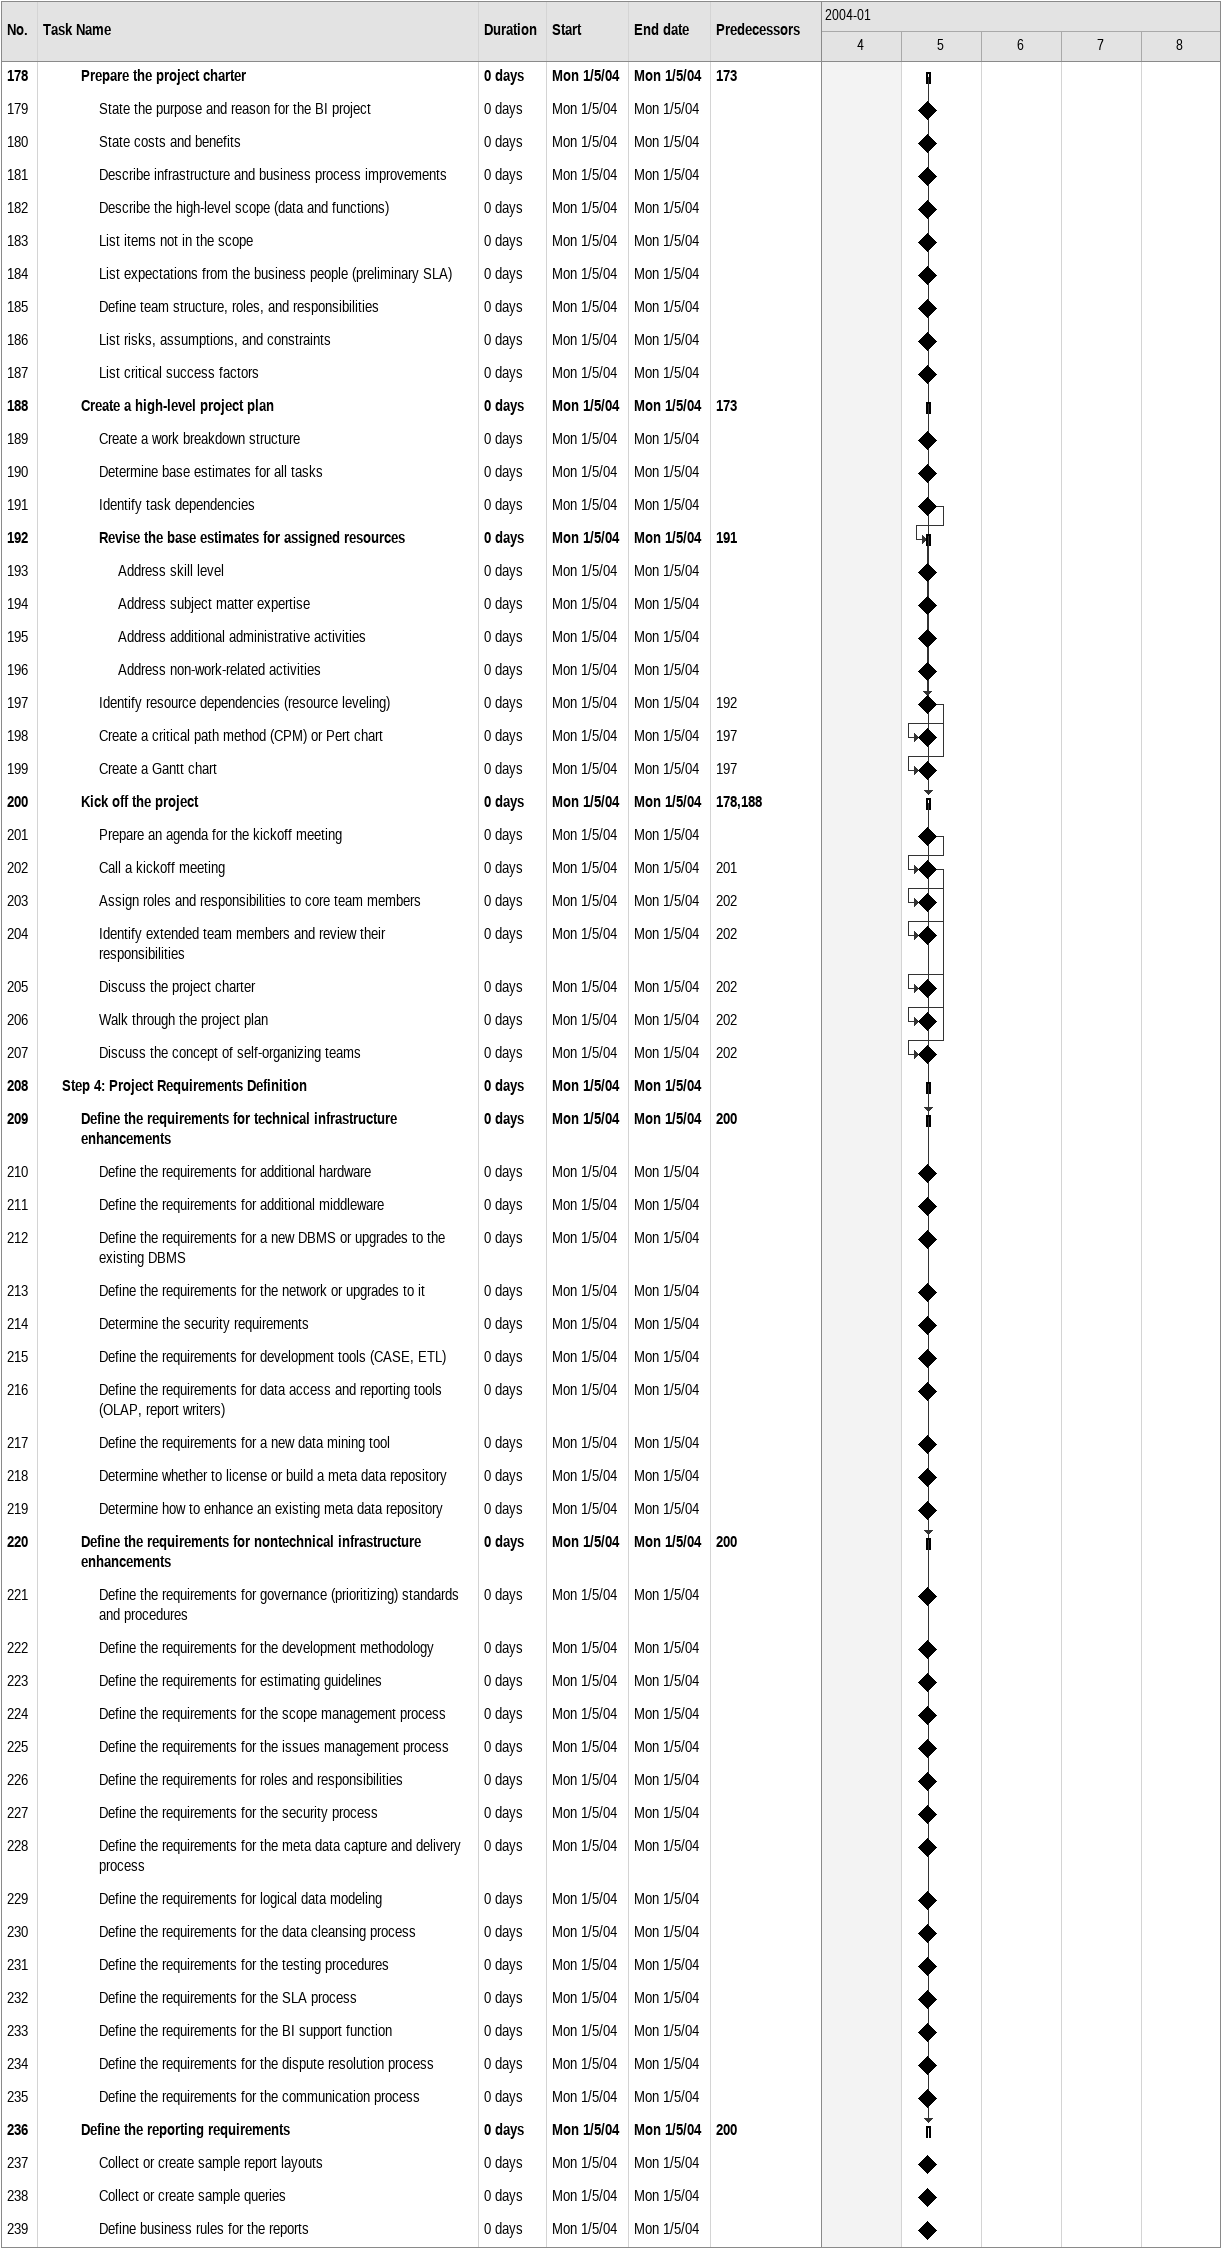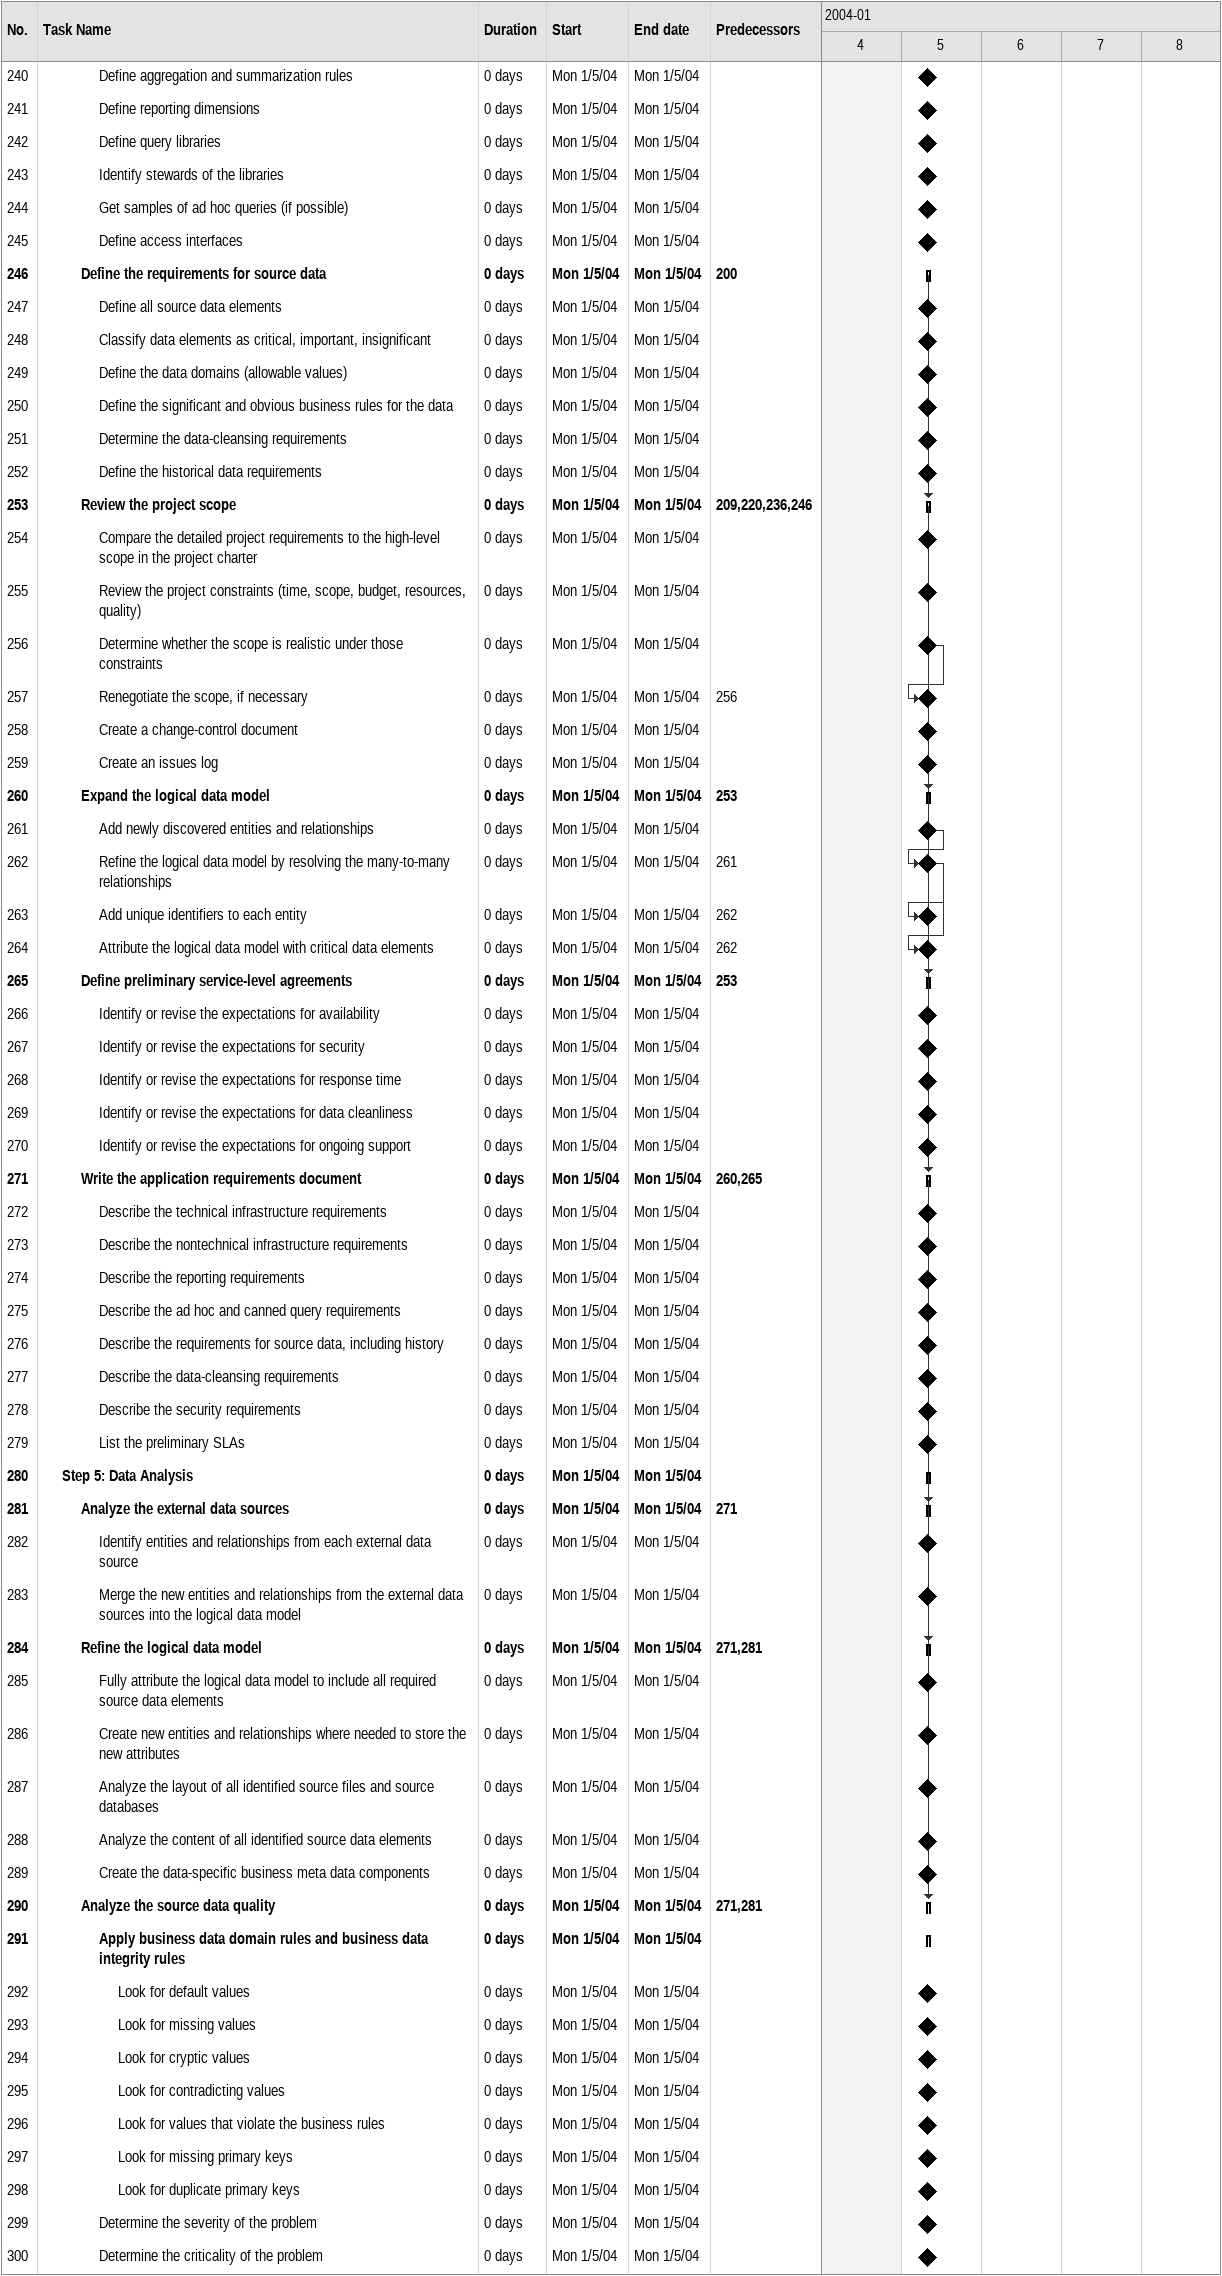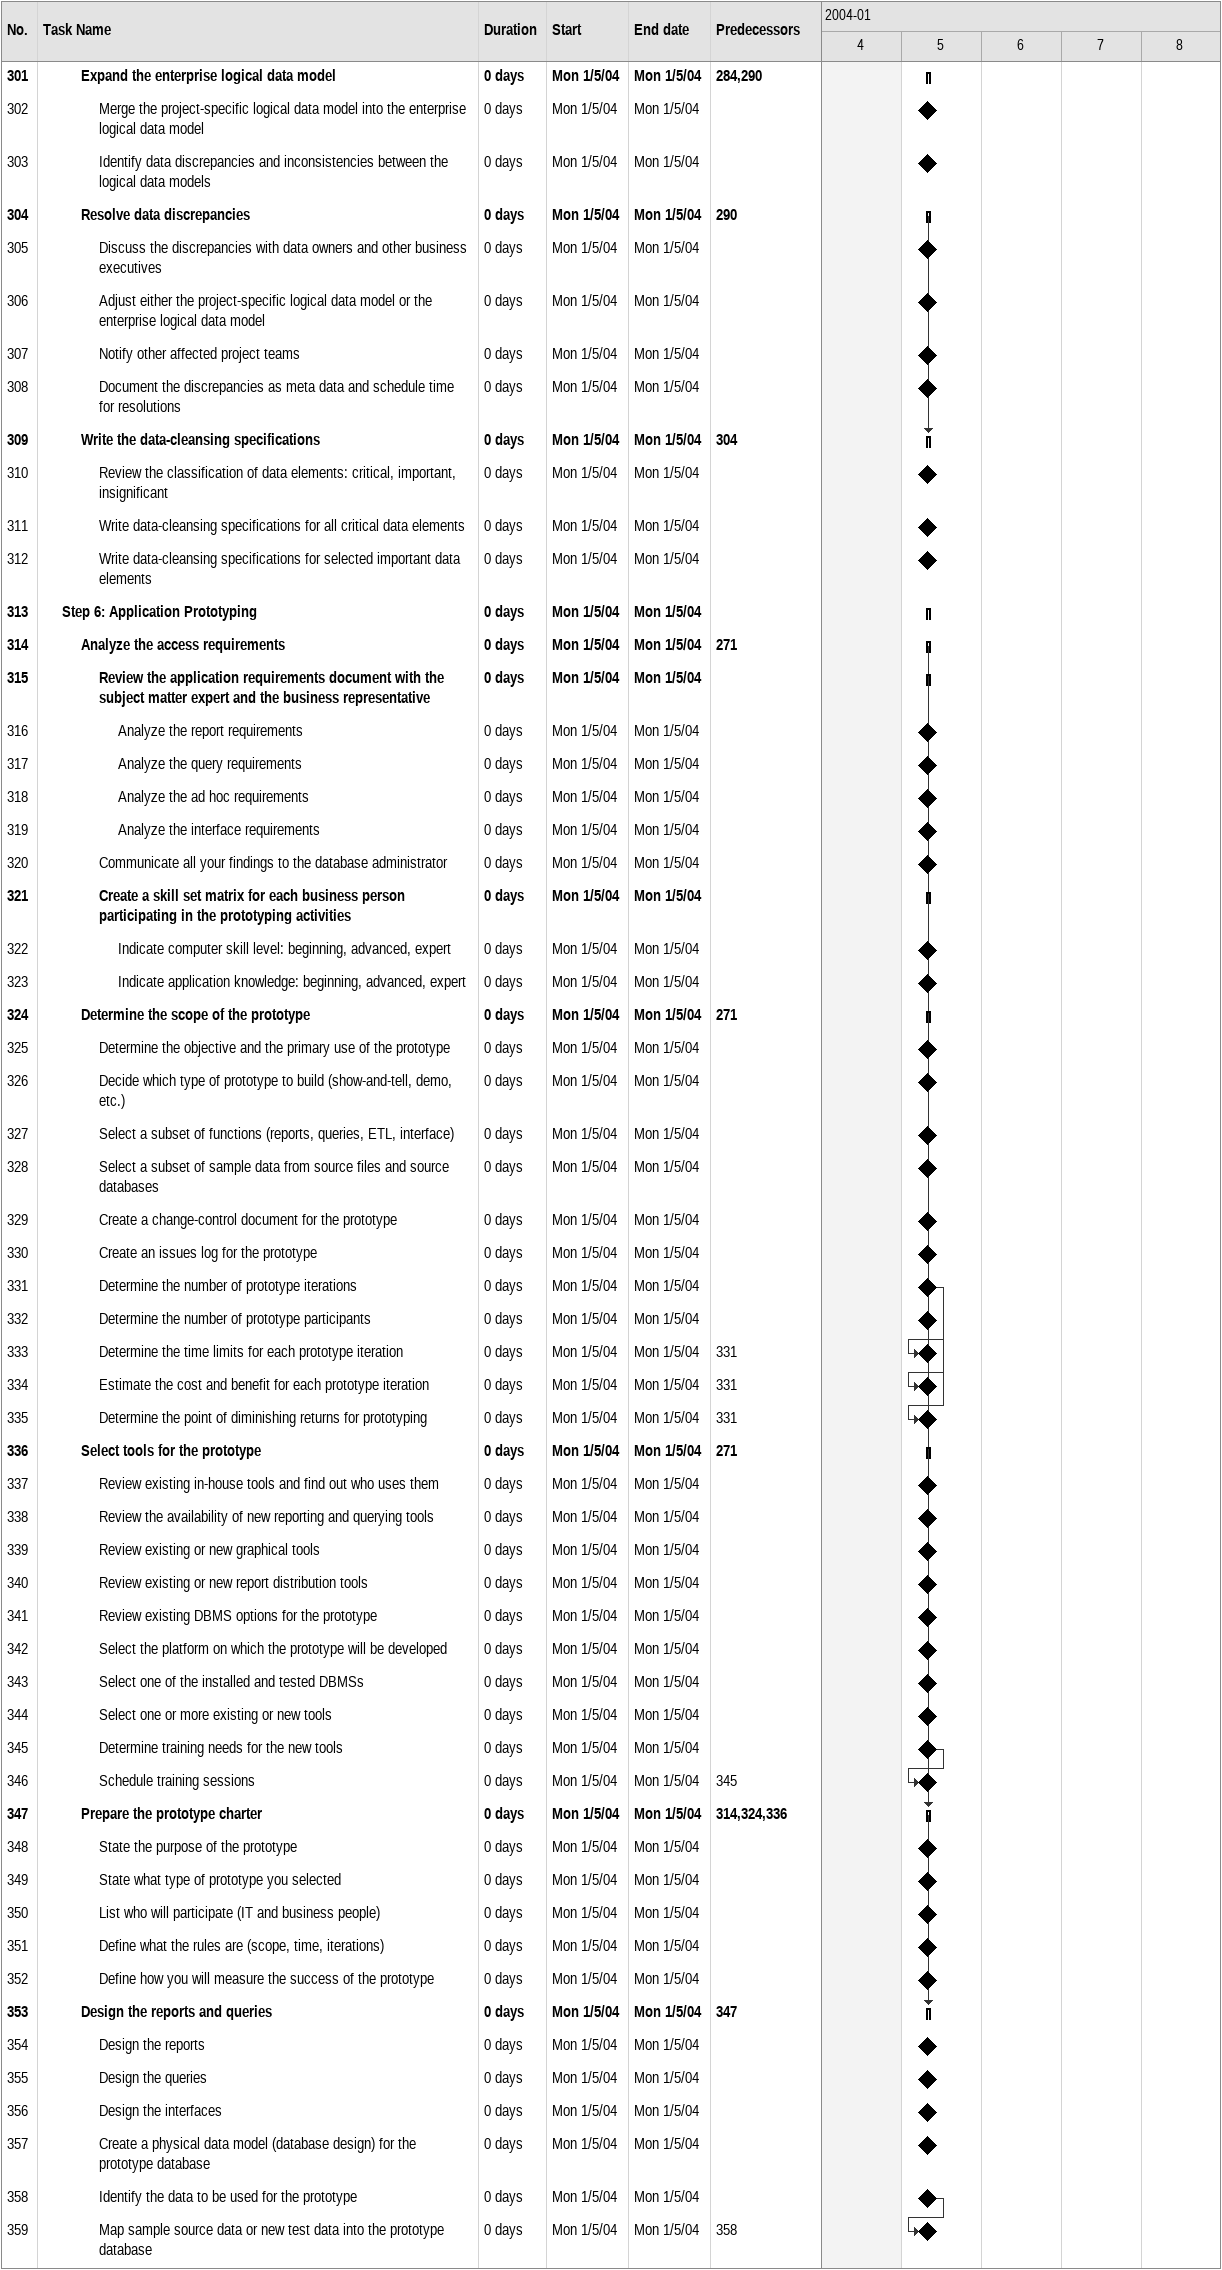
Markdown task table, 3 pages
| ID | Level | Task | Duration | Start | Finish | Predecessors |
|---|---|---|---|---|---|---|
| 178 | 3 | **Prepare the project charter** | 0d | 2004-01-05 | 2004-01-05 | 173 |
| 179 | 4 | State the purpose and reason for the BI project | 0d | 2004-01-05 | 2004-01-05 |  |
| 180 | 4 | State costs and benefits | 0d | 2004-01-05 | 2004-01-05 |  |
| 181 | 4 | Describe infrastructure and business process improvements | 0d | 2004-01-05 | 2004-01-05 |  |
| 182 | 4 | Describe the high-level scope (data and functions) | 0d | 2004-01-05 | 2004-01-05 |  |
| 183 | 4 | List items not in the scope | 0d | 2004-01-05 | 2004-01-05 |  |
| 184 | 4 | List expectations from the business people (preliminary SLA) | 0d | 2004-01-05 | 2004-01-05 |  |
| 185 | 4 | Define team structure, roles, and responsibilities | 0d | 2004-01-05 | 2004-01-05 |  |
| 186 | 4 | List risks, assumptions, and constraints | 0d | 2004-01-05 | 2004-01-05 |  |
| 187 | 4 | List critical success factors | 0d | 2004-01-05 | 2004-01-05 |  |
| 188 | 3 | **Create a high-level project plan** | 0d | 2004-01-05 | 2004-01-05 | 173 |
| 189 | 4 | Create a work breakdown structure | 0d | 2004-01-05 | 2004-01-05 |  |
| 190 | 4 | Determine base estimates for all tasks | 0d | 2004-01-05 | 2004-01-05 |  |
| 191 | 4 | Identify task dependencies | 0d | 2004-01-05 | 2004-01-05 |  |
| 192 | 4 | **Revise the base estimates for assigned resources** | 0d | 2004-01-05 | 2004-01-05 | 191 |
| 193 | 5 | Address skill level | 0d | 2004-01-05 | 2004-01-05 |  |
| 194 | 5 | Address subject matter expertise | 0d | 2004-01-05 | 2004-01-05 |  |
| 195 | 5 | Address additional administrative activities | 0d | 2004-01-05 | 2004-01-05 |  |
| 196 | 5 | Address non-work-related activities | 0d | 2004-01-05 | 2004-01-05 |  |
| 197 | 4 | Identify resource dependencies (resource leveling) | 0d | 2004-01-05 | 2004-01-05 | 192 |
| 198 | 4 | Create a critical path method (CPM) or Pert chart | 0d | 2004-01-05 | 2004-01-05 | 197 |
| 199 | 4 | Create a Gantt chart | 0d | 2004-01-05 | 2004-01-05 | 197 |
| 200 | 3 | **Kick off the project** | 0d | 2004-01-05 | 2004-01-05 | 178, 188 |
| 201 | 4 | Prepare an agenda for the kickoff meeting | 0d | 2004-01-05 | 2004-01-05 |  |
| 202 | 4 | Call a kickoff meeting | 0d | 2004-01-05 | 2004-01-05 | 201 |
| 203 | 4 | Assign roles and responsibilities to core team members | 0d | 2004-01-05 | 2004-01-05 | 202 |
| 204 | 4 | Identify extended team members and review their responsibilities | 0d | 2004-01-05 | 2004-01-05 | 202 |
| 205 | 4 | Discuss the project charter | 0d | 2004-01-05 | 2004-01-05 | 202 |
| 206 | 4 | Walk through the project plan | 0d | 2004-01-05 | 2004-01-05 | 202 |
| 207 | 4 | Discuss the concept of self-organizing teams | 0d | 2004-01-05 | 2004-01-05 | 202 |
| 208 | 2 | **Step 4: Project Requirements Definition** | 0d | 2004-01-05 | 2004-01-05 |  |
| 209 | 3 | **Define the requirements for technical infrastructure enhancements** | 0d | 2004-01-05 | 2004-01-05 | 200 |
| 210 | 4 | Define the requirements for additional hardware | 0d | 2004-01-05 | 2004-01-05 |  |
| 211 | 4 | Define the requirements for additional middleware | 0d | 2004-01-05 | 2004-01-05 |  |
| 212 | 4 | Define the requirements for a new DBMS or upgrades to the existing DBMS | 0d | 2004-01-05 | 2004-01-05 |  |
| 213 | 4 | Define the requirements for the network or upgrades to it | 0d | 2004-01-05 | 2004-01-05 |  |
| 214 | 4 | Determine the security requirements | 0d | 2004-01-05 | 2004-01-05 |  |
| 215 | 4 | Define the requirements for development tools (CASE, ETL) | 0d | 2004-01-05 | 2004-01-05 |  |
| 216 | 4 | Define the requirements for data access and reporting tools (OLAP, report writers) | 0d | 2004-01-05 | 2004-01-05 |  |
| 217 | 4 | Define the requirements for a new data mining tool | 0d | 2004-01-05 | 2004-01-05 |  |
| 218 | 4 | Determine whether to license or build a meta data repository | 0d | 2004-01-05 | 2004-01-05 |  |
| 219 | 4 | Determine how to enhance an existing meta data repository | 0d | 2004-01-05 | 2004-01-05 |  |
| 220 | 3 | **Define the requirements for nontechnical infrastructure enhancements** | 0d | 2004-01-05 | 2004-01-05 | 200 |
| 221 | 4 | Define the requirements for governance (prioritizing) standards and procedures | 0d | 2004-01-05 | 2004-01-05 |  |
| 222 | 4 | Define the requirements for the development methodology | 0d | 2004-01-05 | 2004-01-05 |  |
| 223 | 4 | Define the requirements for estimating guidelines | 0d | 2004-01-05 | 2004-01-05 |  |
| 224 | 4 | Define the requirements for the scope management process | 0d | 2004-01-05 | 2004-01-05 |  |
| 225 | 4 | Define the requirements for the issues management process | 0d | 2004-01-05 | 2004-01-05 |  |
| 226 | 4 | Define the requirements for roles and responsibilities | 0d | 2004-01-05 | 2004-01-05 |  |
| 227 | 4 | Define the requirements for the security process | 0d | 2004-01-05 | 2004-01-05 |  |
| 228 | 4 | Define the requirements for the meta data capture and delivery process | 0d | 2004-01-05 | 2004-01-05 |  |
| 229 | 4 | Define the requirements for logical data modeling | 0d | 2004-01-05 | 2004-01-05 |  |
| 230 | 4 | Define the requirements for the data cleansing process | 0d | 2004-01-05 | 2004-01-05 |  |
| 231 | 4 | Define the requirements for the testing procedures | 0d | 2004-01-05 | 2004-01-05 |  |
| 232 | 4 | Define the requirements for the SLA process | 0d | 2004-01-05 | 2004-01-05 |  |
| 233 | 4 | Define the requirements for the BI support function | 0d | 2004-01-05 | 2004-01-05 |  |
| 234 | 4 | Define the requirements for the dispute resolution process | 0d | 2004-01-05 | 2004-01-05 |  |
| 235 | 4 | Define the requirements for the communication process | 0d | 2004-01-05 | 2004-01-05 |  |
| 236 | 3 | **Define the reporting requirements** | 0d | 2004-01-05 | 2004-01-05 | 200 |
| 237 | 4 | Collect or create sample report layouts | 0d | 2004-01-05 | 2004-01-05 |  |
| 238 | 4 | Collect or create sample queries | 0d | 2004-01-05 | 2004-01-05 |  |
| 239 | 4 | Define business rules for the reports | 0d | 2004-01-05 | 2004-01-05 |  |
| 240 | 4 | Define aggregation and summarization rules | 0d | 2004-01-05 | 2004-01-05 |  |
| 241 | 4 | Define reporting dimensions | 0d | 2004-01-05 | 2004-01-05 |  |
| 242 | 4 | Define query libraries | 0d | 2004-01-05 | 2004-01-05 |  |
| 243 | 4 | Identify stewards of the libraries | 0d | 2004-01-05 | 2004-01-05 |  |
| 244 | 4 | Get samples of ad hoc queries (if possible) | 0d | 2004-01-05 | 2004-01-05 |  |
| 245 | 4 | Define access interfaces | 0d | 2004-01-05 | 2004-01-05 |  |
| 246 | 3 | **Define the requirements for source data** | 0d | 2004-01-05 | 2004-01-05 | 200 |
| 247 | 4 | Define all source data elements | 0d | 2004-01-05 | 2004-01-05 |  |
| 248 | 4 | Classify data elements as critical, important, insignificant | 0d | 2004-01-05 | 2004-01-05 |  |
| 249 | 4 | Define the data domains (allowable values) | 0d | 2004-01-05 | 2004-01-05 |  |
| 250 | 4 | Define the significant and obvious business rules for the data | 0d | 2004-01-05 | 2004-01-05 |  |
| 251 | 4 | Determine the data-cleansing requirements | 0d | 2004-01-05 | 2004-01-05 |  |
| 252 | 4 | Define the historical data requirements | 0d | 2004-01-05 | 2004-01-05 |  |
| 253 | 3 | **Review the project scope** | 0d | 2004-01-05 | 2004-01-05 | 209, 220, 236, 246 |
| 254 | 4 | Compare the detailed project requirements to the high-level scope in the project charter | 0d | 2004-01-05 | 2004-01-05 |  |
| 255 | 4 | Review the project constraints (time, scope, budget, resources, quality) | 0d | 2004-01-05 | 2004-01-05 |  |
| 256 | 4 | Determine whether the scope is realistic under those constraints | 0d | 2004-01-05 | 2004-01-05 |  |
| 257 | 4 | Renegotiate the scope, if necessary | 0d | 2004-01-05 | 2004-01-05 | 256 |
| 258 | 4 | Create a change-control document | 0d | 2004-01-05 | 2004-01-05 |  |
| 259 | 4 | Create an issues log | 0d | 2004-01-05 | 2004-01-05 |  |
| 260 | 3 | **Expand the logical data model** | 0d | 2004-01-05 | 2004-01-05 | 253 |
| 261 | 4 | Add newly discovered entities and relationships | 0d | 2004-01-05 | 2004-01-05 |  |
| 262 | 4 | Refine the logical data model by resolving the many-to-many relationships | 0d | 2004-01-05 | 2004-01-05 | 261 |
| 263 | 4 | Add unique identifiers to each entity | 0d | 2004-01-05 | 2004-01-05 | 262 |
| 264 | 4 | Attribute the logical data model with critical data elements | 0d | 2004-01-05 | 2004-01-05 | 262 |
| 265 | 3 | **Define preliminary service-level agreements** | 0d | 2004-01-05 | 2004-01-05 | 253 |
| 266 | 4 | Identify or revise the expectations for availability | 0d | 2004-01-05 | 2004-01-05 |  |
| 267 | 4 | Identify or revise the expectations for security | 0d | 2004-01-05 | 2004-01-05 |  |
| 268 | 4 | Identify or revise the expectations for response time | 0d | 2004-01-05 | 2004-01-05 |  |
| 269 | 4 | Identify or revise the expectations for data cleanliness | 0d | 2004-01-05 | 2004-01-05 |  |
| 270 | 4 | Identify or revise the expectations for ongoing support | 0d | 2004-01-05 | 2004-01-05 |  |
| 271 | 3 | **Write the application requirements document** | 0d | 2004-01-05 | 2004-01-05 | 260, 265 |
| 272 | 4 | Describe the technical infrastructure requirements | 0d | 2004-01-05 | 2004-01-05 |  |
| 273 | 4 | Describe the nontechnical infrastructure requirements | 0d | 2004-01-05 | 2004-01-05 |  |
| 274 | 4 | Describe the reporting requirements | 0d | 2004-01-05 | 2004-01-05 |  |
| 275 | 4 | Describe the ad hoc and canned query requirements | 0d | 2004-01-05 | 2004-01-05 |  |
| 276 | 4 | Describe the requirements for source data, including history | 0d | 2004-01-05 | 2004-01-05 |  |
| 277 | 4 | Describe the data-cleansing requirements | 0d | 2004-01-05 | 2004-01-05 |  |
| 278 | 4 | Describe the security requirements | 0d | 2004-01-05 | 2004-01-05 |  |
| 279 | 4 | List the preliminary SLAs | 0d | 2004-01-05 | 2004-01-05 |  |
| 280 | 2 | **Step 5: Data Analysis** | 0d | 2004-01-05 | 2004-01-05 |  |
| 281 | 3 | **Analyze the external data sources** | 0d | 2004-01-05 | 2004-01-05 | 271 |
| 282 | 4 | Identify entities and relationships from each external data source | 0d | 2004-01-05 | 2004-01-05 |  |
| 283 | 4 | Merge the new entities and relationships from the external data sources into the logical data model | 0d | 2004-01-05 | 2004-01-05 |  |
| 284 | 3 | **Refine the logical data model** | 0d | 2004-01-05 | 2004-01-05 | 271, 281 |
| 285 | 4 | Fully attribute the logical data model to include all required source data elements | 0d | 2004-01-05 | 2004-01-05 |  |
| 286 | 4 | Create new entities and relationships where needed to store the new attributes | 0d | 2004-01-05 | 2004-01-05 |  |
| 287 | 4 | Analyze the layout of all identified source files and source databases | 0d | 2004-01-05 | 2004-01-05 |  |
| 288 | 4 | Analyze the content of all identified source data elements | 0d | 2004-01-05 | 2004-01-05 |  |
| 289 | 4 | Create the data-specific business meta data components | 0d | 2004-01-05 | 2004-01-05 |  |
| 290 | 3 | **Analyze the source data quality** | 0d | 2004-01-05 | 2004-01-05 | 271, 281 |
| 291 | 4 | **Apply business data domain rules and business data integrity rules** | 0d | 2004-01-05 | 2004-01-05 |  |
| 292 | 5 | Look for default values | 0d | 2004-01-05 | 2004-01-05 |  |
| 293 | 5 | Look for missing values | 0d | 2004-01-05 | 2004-01-05 |  |
| 294 | 5 | Look for cryptic values | 0d | 2004-01-05 | 2004-01-05 |  |
| 295 | 5 | Look for contradicting values | 0d | 2004-01-05 | 2004-01-05 |  |
| 296 | 5 | Look for values that violate the business rules | 0d | 2004-01-05 | 2004-01-05 |  |
| 297 | 5 | Look for missing primary keys | 0d | 2004-01-05 | 2004-01-05 |  |
| 298 | 5 | Look for duplicate primary keys | 0d | 2004-01-05 | 2004-01-05 |  |
| 299 | 4 | Determine the severity of the problem | 0d | 2004-01-05 | 2004-01-05 |  |
| 300 | 4 | Determine the criticality of the problem | 0d | 2004-01-05 | 2004-01-05 |  |
| 301 | 3 | **Expand the enterprise logical data model** | 0d | 2004-01-05 | 2004-01-05 | 284, 290 |
| 302 | 4 | Merge the project-specific logical data model into the enterprise logical data model | 0d | 2004-01-05 | 2004-01-05 |  |
| 303 | 4 | Identify data discrepancies and inconsistencies between the logical data models | 0d | 2004-01-05 | 2004-01-05 |  |
| 304 | 3 | **Resolve data discrepancies** | 0d | 2004-01-05 | 2004-01-05 | 290 |
| 305 | 4 | Discuss the discrepancies with data owners and other business executives | 0d | 2004-01-05 | 2004-01-05 |  |
| 306 | 4 | Adjust either the project-specific logical data model or the enterprise logical data model | 0d | 2004-01-05 | 2004-01-05 |  |
| 307 | 4 | Notify other affected project teams | 0d | 2004-01-05 | 2004-01-05 |  |
| 308 | 4 | Document the discrepancies as meta data and schedule time for resolutions | 0d | 2004-01-05 | 2004-01-05 |  |
| 309 | 3 | **Write the data-cleansing specifications** | 0d | 2004-01-05 | 2004-01-05 | 304 |
| 310 | 4 | Review the classification of data elements: critical, important, insignificant | 0d | 2004-01-05 | 2004-01-05 |  |
| 311 | 4 | Write data-cleansing specifications for all critical data elements | 0d | 2004-01-05 | 2004-01-05 |  |
| 312 | 4 | Write data-cleansing specifications for selected important data elements | 0d | 2004-01-05 | 2004-01-05 |  |
| 313 | 2 | **Step 6: Application Prototyping** | 0d | 2004-01-05 | 2004-01-05 |  |
| 314 | 3 | **Analyze the access requirements** | 0d | 2004-01-05 | 2004-01-05 | 271 |
| 315 | 4 | **Review the application requirements document with the subject matter expert and the business representative** | 0d | 2004-01-05 | 2004-01-05 |  |
| 316 | 5 | Analyze the report requirements | 0d | 2004-01-05 | 2004-01-05 |  |
| 317 | 5 | Analyze the query requirements | 0d | 2004-01-05 | 2004-01-05 |  |
| 318 | 5 | Analyze the ad hoc requirements | 0d | 2004-01-05 | 2004-01-05 |  |
| 319 | 5 | Analyze the interface requirements | 0d | 2004-01-05 | 2004-01-05 |  |
| 320 | 4 | Communicate all your findings to the database administrator | 0d | 2004-01-05 | 2004-01-05 |  |
| 321 | 4 | **Create a skill set matrix for each business person participating in the prototyping activities** | 0d | 2004-01-05 | 2004-01-05 |  |
| 322 | 5 | Indicate computer skill level: beginning, advanced, expert | 0d | 2004-01-05 | 2004-01-05 |  |
| 323 | 5 | Indicate application knowledge: beginning, advanced, expert | 0d | 2004-01-05 | 2004-01-05 |  |
| 324 | 3 | **Determine the scope of the prototype** | 0d | 2004-01-05 | 2004-01-05 | 271 |
| 325 | 4 | Determine the objective and the primary use of the prototype | 0d | 2004-01-05 | 2004-01-05 |  |
| 326 | 4 | Decide which type of prototype to build (show-and-tell, demo, etc.) | 0d | 2004-01-05 | 2004-01-05 |  |
| 327 | 4 | Select a subset of functions (reports, queries, ETL, interface) | 0d | 2004-01-05 | 2004-01-05 |  |
| 328 | 4 | Select a subset of sample data from source files and source databases | 0d | 2004-01-05 | 2004-01-05 |  |
| 329 | 4 | Create a change-control document for the prototype | 0d | 2004-01-05 | 2004-01-05 |  |
| 330 | 4 | Create an issues log for the prototype | 0d | 2004-01-05 | 2004-01-05 |  |
| 331 | 4 | Determine the number of prototype iterations | 0d | 2004-01-05 | 2004-01-05 |  |
| 332 | 4 | Determine the number of prototype participants | 0d | 2004-01-05 | 2004-01-05 |  |
| 333 | 4 | Determine the time limits for each prototype iteration | 0d | 2004-01-05 | 2004-01-05 | 331 |
| 334 | 4 | Estimate the cost and benefit for each prototype iteration | 0d | 2004-01-05 | 2004-01-05 | 331 |
| 335 | 4 | Determine the point of diminishing returns for prototyping | 0d | 2004-01-05 | 2004-01-05 | 331 |
| 336 | 3 | **Select tools for the prototype** | 0d | 2004-01-05 | 2004-01-05 | 271 |
| 337 | 4 | Review existing in-house tools and find out who uses them | 0d | 2004-01-05 | 2004-01-05 |  |
| 338 | 4 | Review the availability of new reporting and querying tools | 0d | 2004-01-05 | 2004-01-05 |  |
| 339 | 4 | Review existing or new graphical tools | 0d | 2004-01-05 | 2004-01-05 |  |
| 340 | 4 | Review existing or new report distribution tools | 0d | 2004-01-05 | 2004-01-05 |  |
| 341 | 4 | Review existing DBMS options for the prototype | 0d | 2004-01-05 | 2004-01-05 |  |
| 342 | 4 | Select the platform on which the prototype will be developed | 0d | 2004-01-05 | 2004-01-05 |  |
| 343 | 4 | Select one of the installed and tested DBMSs | 0d | 2004-01-05 | 2004-01-05 |  |
| 344 | 4 | Select one or more existing or new tools | 0d | 2004-01-05 | 2004-01-05 |  |
| 345 | 4 | Determine training needs for the new tools | 0d | 2004-01-05 | 2004-01-05 |  |
| 346 | 4 | Schedule training sessions | 0d | 2004-01-05 | 2004-01-05 | 345 |
| 347 | 3 | **Prepare the prototype charter** | 0d | 2004-01-05 | 2004-01-05 | 314, 324, 336 |
| 348 | 4 | State the purpose of the prototype | 0d | 2004-01-05 | 2004-01-05 |  |
| 349 | 4 | State what type of prototype you selected | 0d | 2004-01-05 | 2004-01-05 |  |
| 350 | 4 | List who will participate (IT and business people) | 0d | 2004-01-05 | 2004-01-05 |  |
| 351 | 4 | Define what the rules are (scope, time, iterations) | 0d | 2004-01-05 | 2004-01-05 |  |
| 352 | 4 | Define how you will measure the success of the prototype | 0d | 2004-01-05 | 2004-01-05 |  |
| 353 | 3 | **Design the reports and queries** | 0d | 2004-01-05 | 2004-01-05 | 347 |
| 354 | 4 | Design the reports | 0d | 2004-01-05 | 2004-01-05 |  |
| 355 | 4 | Design the queries | 0d | 2004-01-05 | 2004-01-05 |  |
| 356 | 4 | Design the interfaces | 0d | 2004-01-05 | 2004-01-05 |  |
| 357 | 4 | Create a physical data model (database design) for the prototype database | 0d | 2004-01-05 | 2004-01-05 |  |
| 358 | 4 | Identify the data to be used for the prototype | 0d | 2004-01-05 | 2004-01-05 |  |
| 359 | 4 | Map sample source data or new test data into the prototype database | 0d | 2004-01-05 | 2004-01-05 | 358 |
